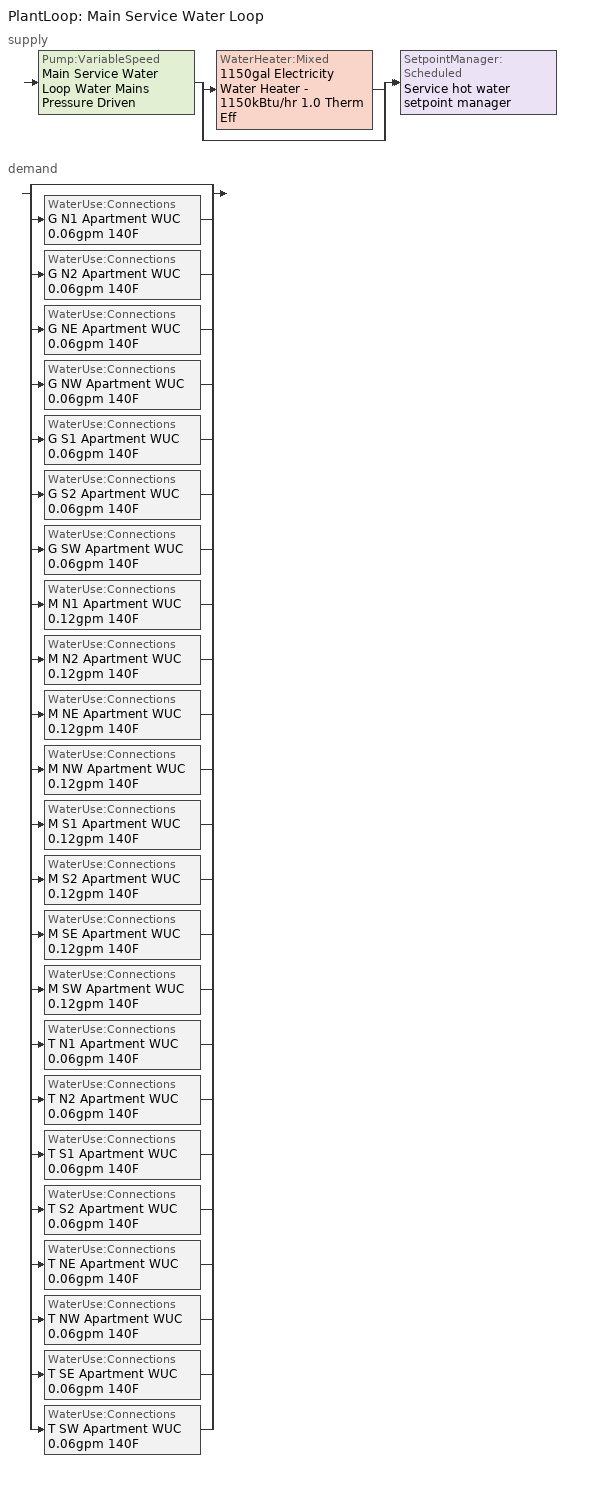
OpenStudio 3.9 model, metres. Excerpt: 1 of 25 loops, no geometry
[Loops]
PlantLoop 'Main Service Water Loop'
 supply: Pump:VariableSpeed 'Main Service Water Loop Water Mains Pressure Driven' > split
  | WaterHeater:Mixed '1150gal Electricity Water Heater - 1150kBtu/hr 1.0 Therm Eff'
  | bypass
  join > SetpointManager:Scheduled 'Service hot water setpoint manager'
 demand: split
  | bypass
  | WaterUse:Connections 'G N1 Apartment WUC 0.06gpm 140F'
  | WaterUse:Connections 'G N2 Apartment WUC 0.06gpm 140F'
  | WaterUse:Connections 'G NE Apartment WUC 0.06gpm 140F'
  | WaterUse:Connections 'G NW Apartment WUC 0.06gpm 140F'
  | WaterUse:Connections 'G S1 Apartment WUC 0.06gpm 140F'
  | WaterUse:Connections 'G S2 Apartment WUC 0.06gpm 140F'
  | WaterUse:Connections 'G SW Apartment WUC 0.06gpm 140F'
  | WaterUse:Connections 'M N1 Apartment WUC 0.12gpm 140F'
  | WaterUse:Connections 'M N2 Apartment WUC 0.12gpm 140F'
  | WaterUse:Connections 'M NE Apartment WUC 0.12gpm 140F'
  | WaterUse:Connections 'M NW Apartment WUC 0.12gpm 140F'
  | WaterUse:Connections 'M S1 Apartment WUC 0.12gpm 140F'
  | WaterUse:Connections 'M S2 Apartment WUC 0.12gpm 140F'
  | WaterUse:Connections 'M SE Apartment WUC 0.12gpm 140F'
  | WaterUse:Connections 'M SW Apartment WUC 0.12gpm 140F'
  | WaterUse:Connections 'T N1 Apartment WUC 0.06gpm 140F'
  | WaterUse:Connections 'T N2 Apartment WUC 0.06gpm 140F'
  | WaterUse:Connections 'T S1 Apartment WUC 0.06gpm 140F'
  | WaterUse:Connections 'T S2 Apartment WUC 0.06gpm 140F'
  | WaterUse:Connections 'T NE Apartment WUC 0.06gpm 140F'
  | WaterUse:Connections 'T NW Apartment WUC 0.06gpm 140F'
  | WaterUse:Connections 'T SE Apartment WUC 0.06gpm 140F'
  | WaterUse:Connections 'T SW Apartment WUC 0.06gpm 140F'
[PlantLoop]
Main Service Water Loop: Glycol Concentration=0; Maximum Loop Temperature {C}=60; Minimum Loop Temperature {C}=51.6667; Plant Loop Volume {m3}=Autocalculate; Load Distribution Scheme=Optimal
[Sizing:Plant]
Main Service Water Loop: Loop Type=Heating; Design Loop Exit Temperature {C}=60; Loop Design Temperature Difference {deltaC}=5; Sizing Option=NonCoincident; Zone Timesteps in Averaging Window=1; Coincident Sizing Factor Mode=None
[SetpointManager:Scheduled]
Service hot water setpoint manager: Control Variable=Temperature; Schedule=Service Water Loop Temp - 140F; Setpoint Node or NodeList=Main Service Water Loop Supply Outlet Node
[Pump:VariableSpeed]
Main Service Water Loop Water Mains Pressure Driven: Rated Pump Head {Pa}=0.001; Motor Efficiency=1; Coefficient 1 of the Part Load Performance Curve=0; Coefficient 2 of the Part Load Performance Curve=3.2485; Coefficient 3 of the Part Load Performance Curve=-4.7443; Coefficient 4 of the Part Load Performance Curve=2.5294; Pump Control Type=Intermittent; Skin Loss Radiative Fraction=0.5; Design Power Sizing Method=PowerPerFlowPerPressure; Design Electric Power per Unit Flow Rate {W/(m3/s)}=348701.1; Design Shaft Power per Unit Flow Rate per Unit Head {W-s/m3-Pa}=1.28205; Design Minimum Flow Rate Fraction=0
[WaterHeater:Mixed]
1150gal Electricity Water Heater - 1150kBtu/hr 1.0 Therm Eff: Tank Volume {m3}=4.35322; Setpoint Temperature Schedule=Service Water Loop Temp - 140F; Deadband Temperature Difference {deltaC}=2; Maximum Temperature Limit {C}=60; Heater Control Type=Cycle; Heater Maximum Capacity {W}=337032; Heater Fuel Type=Electricity; Heater Thermal Efficiency=1; Off Cycle Parasitic Fuel Consumption Rate {W}=1889; Off Cycle Parasitic Fuel Type=Electricity; Off Cycle Parasitic Heat Fraction to Tank=0; On Cycle Parasitic Fuel Consumption Rate {W}=1889; On Cycle Parasitic Fuel Type=Electricity; On Cycle Parasitic Heat Fraction to Tank=0; Ambient Temperature Indicator=Schedule; Ambient Temperature Schedule=Water Heater Ambient Temp Schedule 71.6F; Off Cycle Loss Coefficient to Ambient Temperature {W/K}=1.82788; On Cycle Loss Coefficient to Ambient Temperature {W/K}=1.82788; Use Side Effectiveness=1; Source Side Effectiveness=1; Use Side Design Flow Rate {m3/s}=autosize; Source Side Design Flow Rate {m3/s}=autosize; Indirect Water Heating Recovery Time {hr}=1.5; Source Side Flow Control Mode=IndirectHeatPrimarySetpoint
[WaterHeater:Sizing]
1150gal Electricity Water Heater - 1150kBtu/hr 1.0 Therm Eff: Design Mode=PeakDraw; Time Storage Can Meet Peak Draw {hr}=0.538503; Time for Tank Recovery {hr}=1; Nominal Tank Volume for Autosizing Plant Connections {m3}=1
[WaterUse:Equipment:Definition] Target Temperature Schedule=Mixed Water At Faucet Temp - 140F; Sensible Fraction Schedule=Fraction Sensible - 0.2; Latent Fraction Schedule=Fraction Latent - 0.05
Name | Peak Flow Rate {m3/s}
G N1 Apartment 0.058gpm 140F; G N2 Apartment 0.058gpm 140F; G NE Apartment 0.058gpm 140F; G NW Apartment 0.058gpm 140F; G S1 Apartment 0.058gpm 140F; G S2 Apartment 0.058gpm 140F; G SW Apartment 0.058gpm 140F; T N1 Apartment 0.058gpm 140F; T N2 Apartment 0.058gpm 140F; T S1 Apartment 0.058gpm 140F; T S2 Apartment 0.058gpm 140F; T NE Apartment 0.058gpm 140F; T NW Apartment 0.058gpm 140F; T SE Apartment 0.058gpm 140F; T SW Apartment 0.058gpm 140F | 3.65885e-06
M N1 Apartment 0.116gpm 140F; M N2 Apartment 0.116gpm 140F; M NE Apartment 0.116gpm 140F; M NW Apartment 0.116gpm 140F; M S1 Apartment 0.116gpm 140F; M S2 Apartment 0.116gpm 140F; M SE Apartment 0.116gpm 140F; M SW Apartment 0.116gpm 140F | 7.3177e-06
[WaterUse:Equipment] Flow Rate Fraction Schedule=ApartmentMidRise APT_DHW_SCH
Name | Water Use Equipment Definition
G N1 Apartment Service Water Use 0.06gpm 140F | G N1 Apartment 0.058gpm 140F
G N2 Apartment Service Water Use 0.06gpm 140F | G N2 Apartment 0.058gpm 140F
G NE Apartment Service Water Use 0.06gpm 140F | G NE Apartment 0.058gpm 140F
G NW Apartment Service Water Use 0.06gpm 140F | G NW Apartment 0.058gpm 140F
G S1 Apartment Service Water Use 0.06gpm 140F | G S1 Apartment 0.058gpm 140F
G S2 Apartment Service Water Use 0.06gpm 140F | G S2 Apartment 0.058gpm 140F
G SW Apartment Service Water Use 0.06gpm 140F | G SW Apartment 0.058gpm 140F
M N1 Apartment Service Water Use 0.12gpm 140F | M N1 Apartment 0.116gpm 140F
M N2 Apartment Service Water Use 0.12gpm 140F | M N2 Apartment 0.116gpm 140F
M NE Apartment Service Water Use 0.12gpm 140F | M NE Apartment 0.116gpm 140F
M NW Apartment Service Water Use 0.12gpm 140F | M NW Apartment 0.116gpm 140F
M S1 Apartment Service Water Use 0.12gpm 140F | M S1 Apartment 0.116gpm 140F
M S2 Apartment Service Water Use 0.12gpm 140F | M S2 Apartment 0.116gpm 140F
M SE Apartment Service Water Use 0.12gpm 140F | M SE Apartment 0.116gpm 140F
M SW Apartment Service Water Use 0.12gpm 140F | M SW Apartment 0.116gpm 140F
T N1 Apartment Service Water Use 0.06gpm 140F | T N1 Apartment 0.058gpm 140F
T N2 Apartment Service Water Use 0.06gpm 140F | T N2 Apartment 0.058gpm 140F
T S1 Apartment Service Water Use 0.06gpm 140F | T S1 Apartment 0.058gpm 140F
T S2 Apartment Service Water Use 0.06gpm 140F | T S2 Apartment 0.058gpm 140F
T NE Apartment Service Water Use 0.06gpm 140F | T NE Apartment 0.058gpm 140F
T NW Apartment Service Water Use 0.06gpm 140F | T NW Apartment 0.058gpm 140F
T SE Apartment Service Water Use 0.06gpm 140F | T SE Apartment 0.058gpm 140F
T SW Apartment Service Water Use 0.06gpm 140F | T SW Apartment 0.058gpm 140F
[WaterUse:Connections] Drain Water Heat Exchanger Type=None; Drain Water Heat Exchanger Destination=Plant
Name | Water Use Equipment Name 1
G N1 Apartment WUC 0.06gpm 140F | G N1 Apartment Service Water Use 0.06gpm 140F
G N2 Apartment WUC 0.06gpm 140F | G N2 Apartment Service Water Use 0.06gpm 140F
G NE Apartment WUC 0.06gpm 140F | G NE Apartment Service Water Use 0.06gpm 140F
G NW Apartment WUC 0.06gpm 140F | G NW Apartment Service Water Use 0.06gpm 140F
G S1 Apartment WUC 0.06gpm 140F | G S1 Apartment Service Water Use 0.06gpm 140F
G S2 Apartment WUC 0.06gpm 140F | G S2 Apartment Service Water Use 0.06gpm 140F
G SW Apartment WUC 0.06gpm 140F | G SW Apartment Service Water Use 0.06gpm 140F
M N1 Apartment WUC 0.12gpm 140F | M N1 Apartment Service Water Use 0.12gpm 140F
M N2 Apartment WUC 0.12gpm 140F | M N2 Apartment Service Water Use 0.12gpm 140F
M NE Apartment WUC 0.12gpm 140F | M NE Apartment Service Water Use 0.12gpm 140F
M NW Apartment WUC 0.12gpm 140F | M NW Apartment Service Water Use 0.12gpm 140F
M S1 Apartment WUC 0.12gpm 140F | M S1 Apartment Service Water Use 0.12gpm 140F
M S2 Apartment WUC 0.12gpm 140F | M S2 Apartment Service Water Use 0.12gpm 140F
M SE Apartment WUC 0.12gpm 140F | M SE Apartment Service Water Use 0.12gpm 140F
M SW Apartment WUC 0.12gpm 140F | M SW Apartment Service Water Use 0.12gpm 140F
T N1 Apartment WUC 0.06gpm 140F | T N1 Apartment Service Water Use 0.06gpm 140F
T N2 Apartment WUC 0.06gpm 140F | T N2 Apartment Service Water Use 0.06gpm 140F
T S1 Apartment WUC 0.06gpm 140F | T S1 Apartment Service Water Use 0.06gpm 140F
T S2 Apartment WUC 0.06gpm 140F | T S2 Apartment Service Water Use 0.06gpm 140F
T NE Apartment WUC 0.06gpm 140F | T NE Apartment Service Water Use 0.06gpm 140F
T NW Apartment WUC 0.06gpm 140F | T NW Apartment Service Water Use 0.06gpm 140F
T SE Apartment WUC 0.06gpm 140F | T SE Apartment Service Water Use 0.06gpm 140F
T SW Apartment WUC 0.06gpm 140F | T SW Apartment Service Water Use 0.06gpm 140F
[Schedule:Ruleset]
Service Water Loop Temp - 140F: Default Day Schedule=Service Water Loop Temp - 140F Default
Water Heater Ambient Temp Schedule 71.6F: Default Day Schedule=Water Heater Ambient Temp Schedule 71.6F Default
ApartmentMidRise APT_DHW_SCH: Default Day Schedule=ApartmentMidRise APT_DHW_SCH Default; Summer Design Day Schedule=ApartmentMidRise APT_DHW_SCH Summer Design Day; Winter Design Day Schedule=ApartmentMidRise APT_DHW_SCH Winter Design Day
Fraction Sensible - 0.2: Default Day Schedule=Fraction Sensible - 0.2 Default
Fraction Latent - 0.05: Default Day Schedule=Fraction Latent - 0.05 Default
Mixed Water At Faucet Temp - 140F: Default Day Schedule=Mixed Water At Faucet Temp - 140F Default
[Schedule:Day]
Service Water Loop Temp - 140F Default; Mixed Water At Faucet Temp - 140F Default: 24, 0, 60
Water Heater Ambient Temp Schedule 71.6F Default: 24, 0, 22
ApartmentMidRise APT_DHW_SCH Default; ApartmentMidRise APT_DHW_SCH Winter Design Day; ApartmentMidRise APT_DHW_SCH Summer Design Day: No, 1, 0, 0.08, 2, 0, 0.04, 4, 0, 0.01, 5, 0, 0.04, 6, 0, 0.27, 7, 0, 0.94, 8, 0, 1, 9, 0, 0.96, 10, 0, 0.84, 11, 0, 0.76, 12, 0, 0.61, 13, 0, 0.53, 14, 0, 0.47, 15, 0, 0.41, 16, 0, 0.47, 17, 0, 0.55, 18, 0, 0.73, 19, 0, 0.86, 20, 0, 0.82, 21, 0, 0.75, 22, 0, 0.61, 23, 0, 0.53, 24, 0, 0.29
Fraction Sensible - 0.2 Default: 24, 0, 0.2
Fraction Latent - 0.05 Default: 24, 0, 0.05
